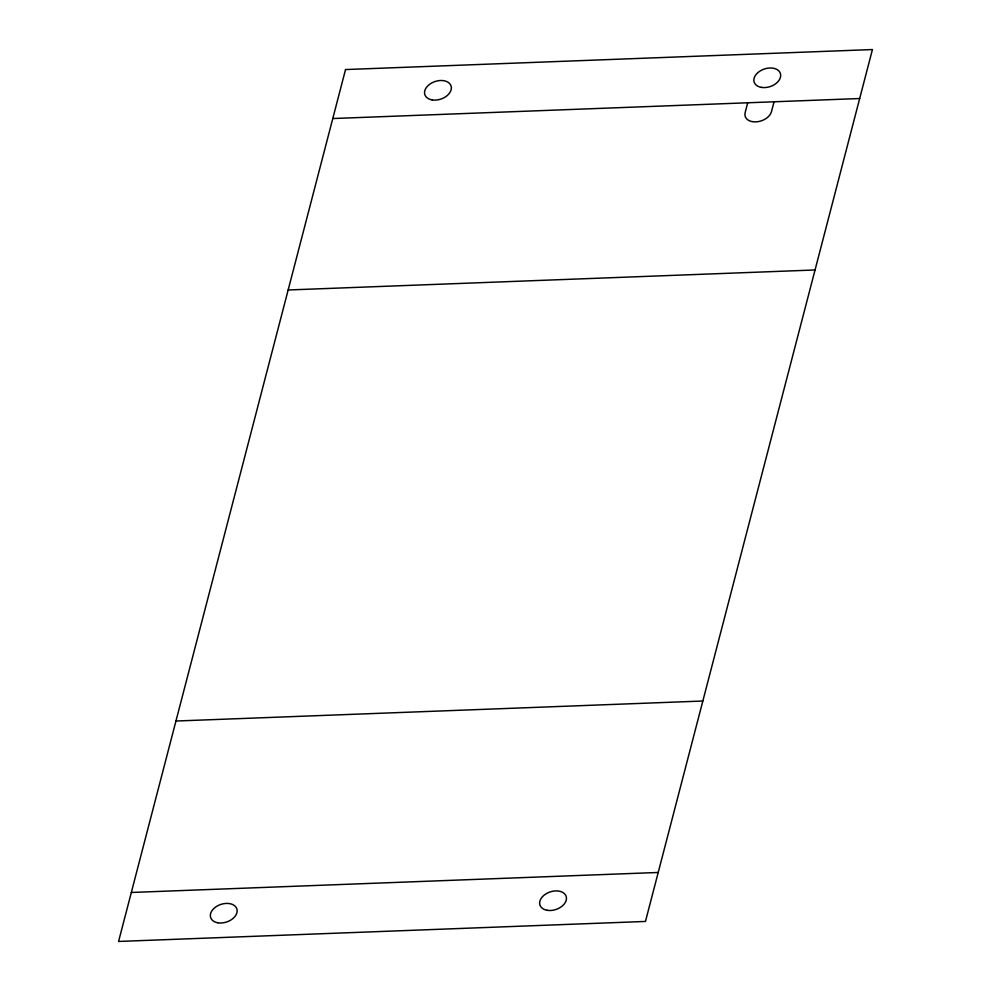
<?xml version="1.0" encoding="UTF-8"?>
<svg xmlns="http://www.w3.org/2000/svg" width="991" height="991" viewBox="0 0 991 991"><rect width="100%" height="100%" fill="white"/><g stroke="black" fill="none" stroke-linecap="round" stroke-linejoin="round"><path stroke-width="1.49" d="M747.71 102.779L745.158 112.578A13.8 9.253 -18.5 0 0 755.786 121.881A13.8 9.253 -18.5 0 0 771.506 111.587L774.058 101.788M332.778 118.536L859.68 98.53M288.158 289.979L815.048 269.973M175.952 721.027L702.842 701.021M131.32 892.47L658.222 872.464M345.537 69.556L118.573 941.45L645.463 921.444L872.427 49.55L345.537 69.556M547.181 910.295A13.8 9.253 -18.5 0 0 566.431 897.685A13.8 9.253 -18.5 0 0 545.533 894.13A13.8 9.253 -18.5 0 0 547.181 910.295M217.871 922.794A13.8 9.253 -18.5 0 0 237.122 910.184A13.8 9.253 -18.5 0 0 216.236 906.629A13.8 9.253 -18.5 0 0 217.871 922.794M432.076 99.893A13.8 9.253 -18.5 0 0 451.339 87.282A13.8 9.253 -18.5 0 0 430.441 83.727A13.8 9.253 -18.5 0 0 432.076 99.893M761.385 87.381A13.8 9.253 -18.5 0 0 780.648 74.771A13.8 9.253 -18.5 0 0 759.75 71.216A13.8 9.253 -18.5 0 0 761.385 87.381"/></g></svg>
